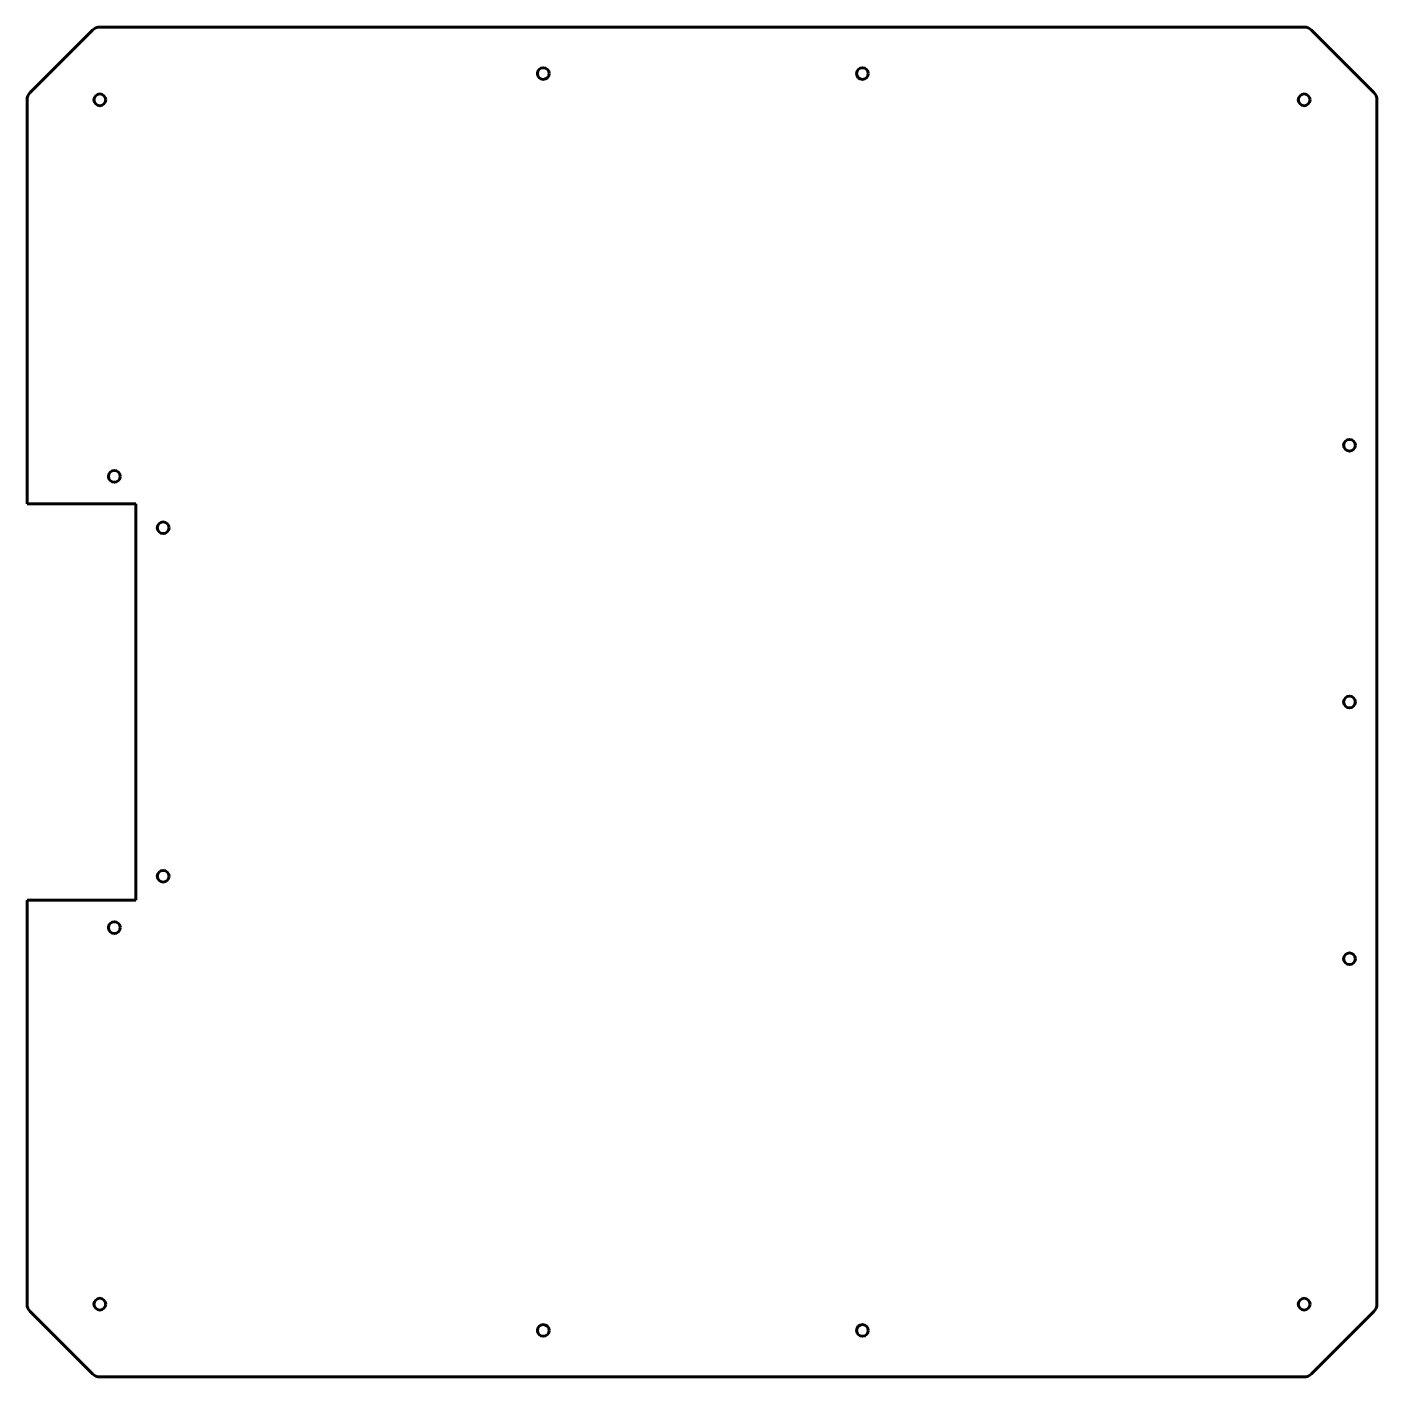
# Model space of a CAD drawing. Header units: millimetres. Extents: x -184 to 184, y -184 to 184.
import ezdxf

# ---------------------------------------------------------------- set-up
doc = ezdxf.new("R2010")
doc.units = ezdxf.units.MM
doc.linetypes.add('K5LT_BASIC', pattern=[0])

msp = doc.modelspace()

# ---------------------------------------------------------------- linework, layer by layer
at = {"color": 150, "linetype": 'K5LT_BASIC', "lineweight": 60}
for p, q in [((-166.18, 183.12), (-183.12, 166.18)), ((164.06, 184), (-164.06, 184)), ((183.12, 166.18), (166.18, 183.12)), ((-184, 164.06), (-184, 54)), ((184, -164.06), (184, 164.06)), ((-154.35, 54), (-184, 54)), ((-154.35, -54), (-154.35, 54)), ((-184, -54), (-184, -164.06)), ((-184, -54), (-154.35, -54)), ((-183.12, -166.18), (-166.18, -183.12)), ((166.18, -183.12), (183.12, -166.18)), ((-164.06, -184), (164.06, -184))]:
    msp.add_line(p, q, dxfattribs=at)
for centre in [(-43.27, 171.3), (43.73, 171.3), (-164.15, 164.15), (164.15, 164.15), (176.5, 70), (-160.19, 61.5), (-146.88, 47.5), (176.5, 0), (-146.88, -47.5), (-160.19, -61.5), (176.5, -70), (-164.15, -164.15), (164.15, -164.15), (-43.27, -171.3), (43.73, -171.3)]:
    msp.add_circle(centre, 1.6, dxfattribs=at)
for centre, start, end in [((-164.06, 181), 90, 135), ((164.06, 181), 45, 90), ((-181, 164.06), 135, 180), ((181, 164.06), 0, 45), ((-181, -164.06), 180, 225), ((181, -164.06), 315, 0), ((-164.06, -181), 225, 270), ((164.06, -181), 270, 315)]:
    msp.add_arc(centre, 3, start, end, dxfattribs=at)

doc.saveas('drawing.dxf')
